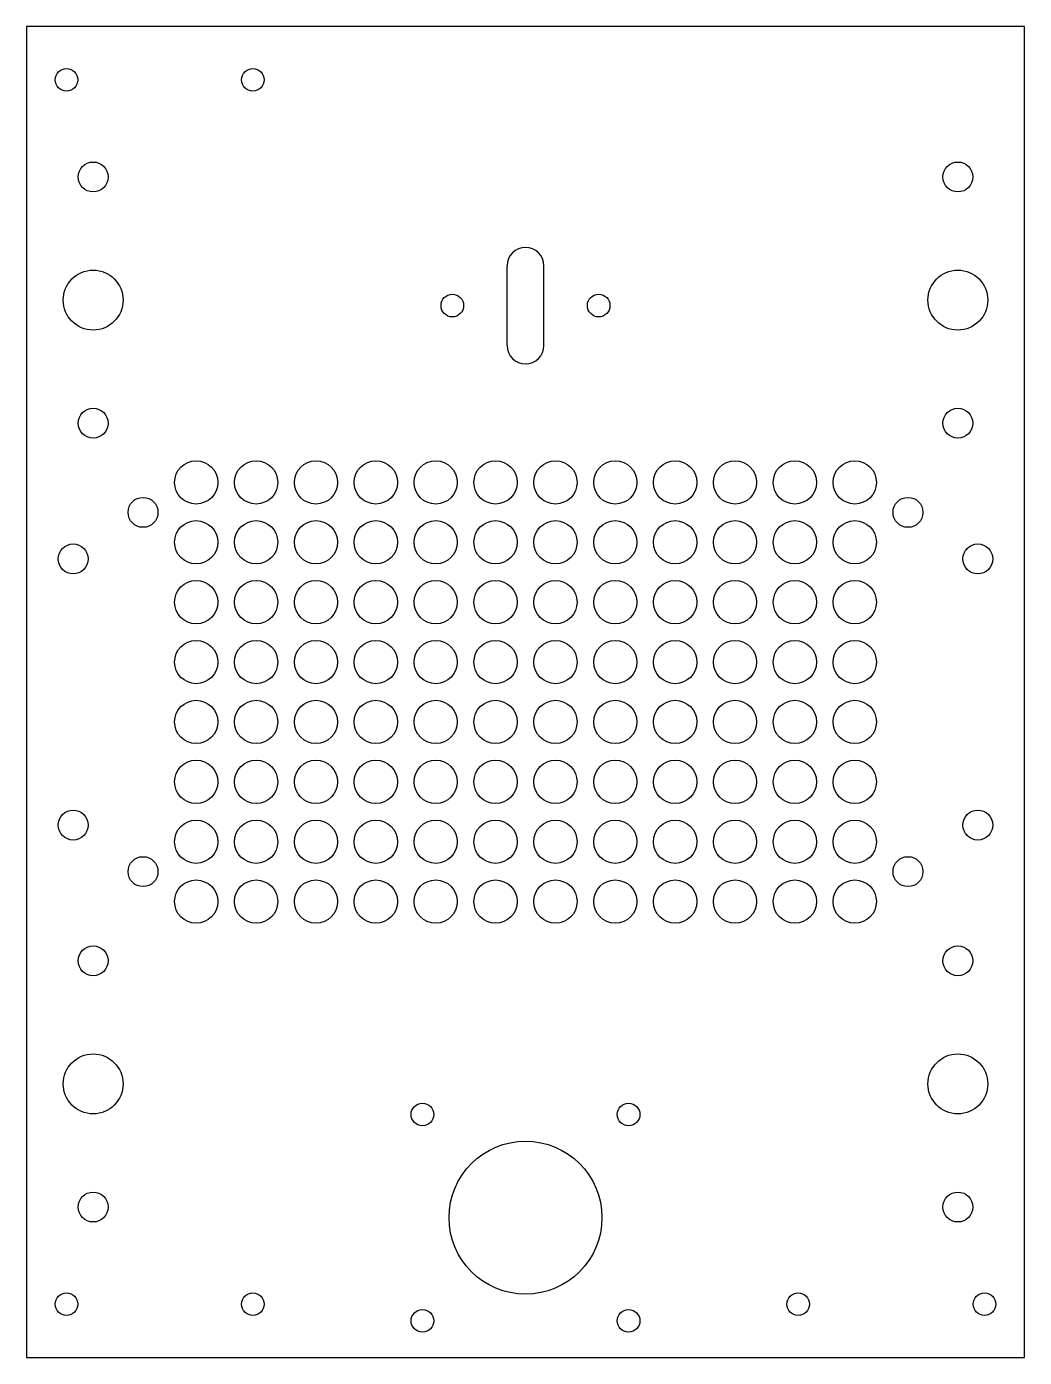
# Model space of a CAD drawing. Extents: x -124 to 26, y -68 to 132.
import ezdxf

# ---------------------------------------------------------------- set-up
doc = ezdxf.new("R2010")
doc.units = 0

msp = doc.modelspace()

# ---------------------------------------------------------------- linework, layer by layer
for p, q in [((25.5, 131.5), (-124.5, 131.5)), ((-124.5, 131.5), (-124.5, -68.5)), ((25.5, -68.5), (25.5, 131.5)), ((-52.25, 83.57), (-52.25, 95.57)), ((-46.75, 83.57), (-46.75, 95.57)), ((-124.5, -68.5), (25.5, -68.5))]:
    msp.add_line(p, q)
for centre, radius in [((-118.5, 123.5), 1.7), ((-90.5, 123.5), 1.7), ((-114.5, 108.9), 2.25), ((15.5, 108.9), 2.25), ((-114.5, 90.4), 4.5), ((15.5, 90.4), 4.5), ((-60.5, 89.57), 1.7), ((-38.5, 89.57), 1.7), ((-114.5, 71.9), 2.25), ((15.5, 71.9), 2.25), ((-99, 63), 3.25), ((-90, 63), 3.25), ((-81, 63), 3.25), ((-72, 63), 3.25), ((-63, 63), 3.25), ((-54, 63), 3.25), ((-45, 63), 3.25), ((-36, 63), 3.25), ((-27, 63), 3.25), ((-18, 63), 3.25), ((-9, 63), 3.25), ((0, 63), 3.25), ((-107, 58.5), 2.25), ((8, 58.5), 2.25), ((-99, 54), 3.25), ((-90, 54), 3.25), ((-81, 54), 3.25), ((-72, 54), 3.25), ((-63, 54), 3.25), ((-54, 54), 3.25), ((-45, 54), 3.25), ((-36, 54), 3.25), ((-27, 54), 3.25), ((-18, 54), 3.25), ((-9, 54), 3.25), ((0, 54), 3.25), ((-117.5, 51.5), 2.25), ((18.5, 51.5), 2.25), ((-99, 45), 3.25), ((-90, 45), 3.25), ((-81, 45), 3.25), ((-72, 45), 3.25), ((-63, 45), 3.25), ((-54, 45), 3.25), ((-45, 45), 3.25), ((-36, 45), 3.25), ((-27, 45), 3.25), ((-18, 45), 3.25), ((-9, 45), 3.25), ((0, 45), 3.25), ((-99, 36), 3.25), ((-90, 36), 3.25), ((-81, 36), 3.25), ((-72, 36), 3.25), ((-63, 36), 3.25), ((-54, 36), 3.25), ((-45, 36), 3.25), ((-36, 36), 3.25), ((-27, 36), 3.25), ((-18, 36), 3.25), ((-9, 36), 3.25), ((0, 36), 3.25), ((-99, 27), 3.25), ((-90, 27), 3.25), ((-81, 27), 3.25), ((-72, 27), 3.25), ((-63, 27), 3.25), ((-54, 27), 3.25), ((-45, 27), 3.25), ((-36, 27), 3.25), ((-27, 27), 3.25), ((-18, 27), 3.25), ((-9, 27), 3.25), ((0, 27), 3.25), ((-99, 18), 3.25), ((-90, 18), 3.25), ((-81, 18), 3.25), ((-72, 18), 3.25), ((-63, 18), 3.25), ((-54, 18), 3.25), ((-45, 18), 3.25), ((-36, 18), 3.25), ((-27, 18), 3.25), ((-18, 18), 3.25), ((-9, 18), 3.25), ((0, 18), 3.25), ((-117.5, 11.5), 2.25), ((-99, 9), 3.25), ((-90, 9), 3.25), ((-81, 9), 3.25), ((-72, 9), 3.25), ((-63, 9), 3.25), ((-54, 9), 3.25), ((-45, 9), 3.25), ((-36, 9), 3.25), ((-27, 9), 3.25), ((-18, 9), 3.25), ((-9, 9), 3.25), ((0, 9), 3.25), ((18.5, 11.5), 2.25), ((-107, 4.5), 2.25), ((8, 4.5), 2.25), ((-99, 0), 3.25), ((-90, 0), 3.25), ((-81, 0), 3.25), ((-72, 0), 3.25), ((-63, 0), 3.25), ((-54, 0), 3.25), ((-45, 0), 3.25), ((-36, 0), 3.25), ((-27, 0), 3.25), ((-18, 0), 3.25), ((-9, 0), 3.25), ((0, 0), 3.25), ((-114.5, -8.9), 2.25), ((15.5, -8.9), 2.25), ((-114.5, -27.4), 4.5), ((15.5, -27.4), 4.5), ((-65, -32), 1.7), ((-34, -32), 1.7), ((-49.5, -47.5), 11.5), ((-114.5, -45.9), 2.25), ((15.5, -45.9), 2.25), ((-118.5, -60.5), 1.7), ((-90.5, -60.5), 1.7), ((-8.5, -60.5), 1.7), ((19.5, -60.5), 1.7), ((-65, -63), 1.7), ((-34, -63), 1.7)]:
    msp.add_circle(centre, radius)
for centre, start, end in [((-49.5, 95.57), 0, 180), ((-49.5, 83.57), 180, 360)]:
    msp.add_arc(centre, 2.75, start, end)

doc.saveas('drawing.dxf')
